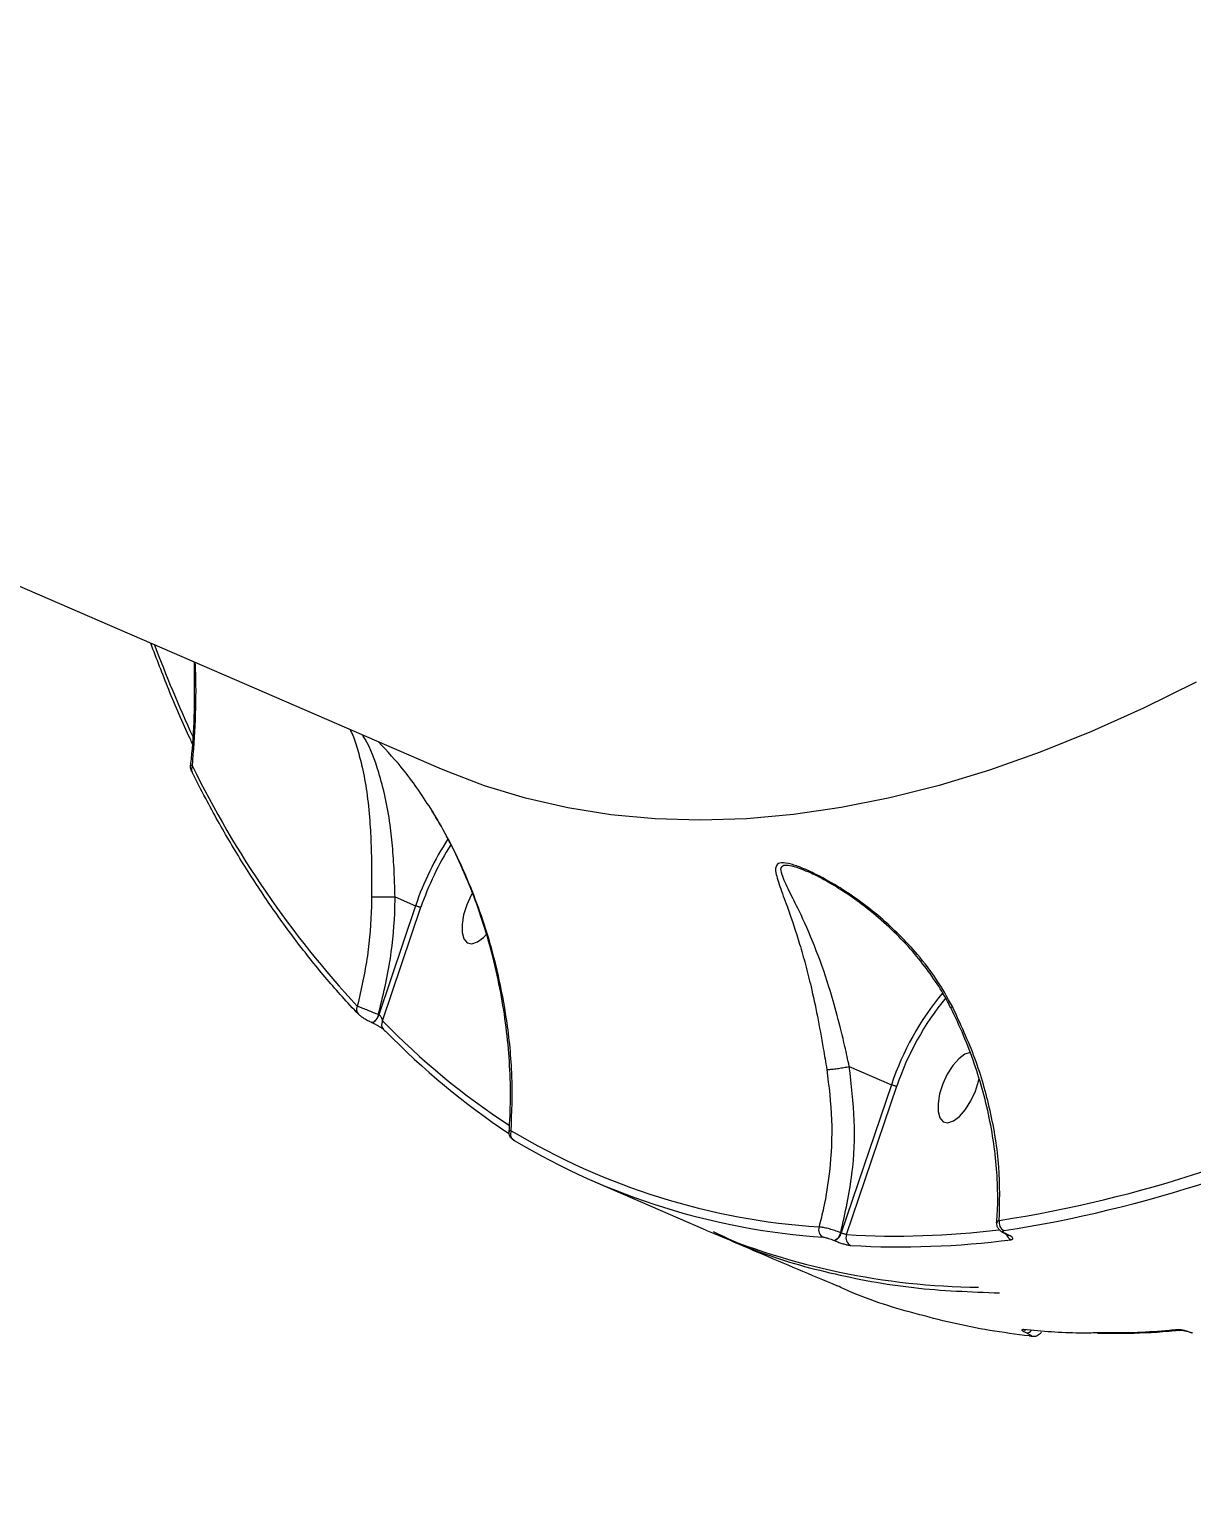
# Model space of a CAD drawing. Header units: millimetres. Extents: x -4781 to 5098, y -4410 to 4664.
# Drawn here: x -623.5 to -484.5, y -1558.5 to -1384.2 of the extents above; entities that cross this region are included whole.
import ezdxf

# ---------------------------------------------------------------- set-up
doc = ezdxf.new("R2010")
doc.units = ezdxf.units.MM
for name, color, linetype in [('DIKOM_ОБЪЕКТ', 7, 'Continuous'), ('DIKOM_РАЗМЕР_ЗОНА', 7, 'Continuous'), ('DIKOM_РАЗМЕР_ОБЪЕКТА', 7, 'Continuous')]:
    doc.layers.add(name, color=color, linetype=linetype)
doc.styles.add('style1', font='arial.ttf', dxfattribs={"width": 0.8})
doc.dimstyles.new('1-50', dxfattribs={"dimtxt": 300, "dimasz": 200, "dimexe": 100, "dimexo": 0, "dimgap": 100, "dimtad": 1, "dimtxsty": 'style1', "dimcen": 200, "dimclrd": 7, "dimclre": 7, "dimclrt": 7, "dimadec": 1, "dimazin": 2, "dimtfac": 1, "dimtmove": 0, "dimatfit": 2, "dimfxl": 0, "dimlwd": 25, "dimlwe": 18, "dimarcsym": 0})

# ---------------------------------------------------------------- blocks, each defined once
blk = doc.blocks.new('*D54')
at = {"layer": 'Defpoints', "color": 0, "transparency": 16777216}
for p in [(2534.93, 1098.4), (-3331.22, 763.4), (2534.93, -3200.56)]:
    blk.add_point(p, dxfattribs=at)
at = {"layer": 'DIKOM_РАЗМЕР_ОБЪЕКТА', "color": 7, "lineweight": 18, "transparency": 16777216}
for p, q in [((2534.93, 1098.4), (2534.93, -3300.56)), ((-3331.22, 763.4), (-3331.22, -3300.56))]:
    blk.add_line(p, q, dxfattribs=at)
at = {"layer": 'DIKOM_РАЗМЕР_ОБЪЕКТА', "color": 7, "lineweight": 25, "transparency": 16777216}
blk.add_line((-3131.22, -3200.56), (2334.93, -3200.56), dxfattribs=at)
at = {"layer": 'DIKOM_РАЗМЕР_ОБЪЕКТА', "color": 7, "transparency": 16777216}
for points in [[(-3131.22, -3167.23), (-3131.22, -3233.9), (-3331.22, -3200.56)], [(2334.93, -3167.23), (2334.93, -3233.9), (2534.93, -3200.56)]]:
    blk.add_solid(points, dxfattribs=at)
at = {"layer": 'DIKOM_РАЗМЕР_ОБЪЕКТА', "color": 7, "transparency": 16777216, "insert": (941.13, -2947.39), "char_height": 300, "attachment_point": 5, "style": 'style1'}
blk.add_mtext('5870', dxfattribs=at)
blk = doc.blocks.new('*D57')
at = {"layer": 'Defpoints', "color": 0, "transparency": 16777216}
for p in [(4034.06, 1180.11), (-4781.22, 856.14), (4034.06, -4310.06)]:
    blk.add_point(p, dxfattribs=at)
at = {"layer": 'DIKOM_РАЗМЕР_ЗОНА', "color": 7, "lineweight": 18, "transparency": 16777216}
for p, q in [((4034.06, 1180.11), (4034.06, -4410.06)), ((-4781.22, 856.14), (-4781.22, -4410.06))]:
    blk.add_line(p, q, dxfattribs=at)
at = {"layer": 'DIKOM_РАЗМЕР_ЗОНА', "color": 7, "lineweight": 25, "transparency": 16777216}
blk.add_line((-4581.22, -4310.06), (3834.06, -4310.06), dxfattribs=at)
at = {"layer": 'DIKOM_РАЗМЕР_ЗОНА', "color": 7, "transparency": 16777216}
for points in [[(-4581.22, -4276.72), (-4581.22, -4343.39), (-4781.22, -4310.06)], [(3834.06, -4276.72), (3834.06, -4343.39), (4034.06, -4310.06)]]:
    blk.add_solid(points, dxfattribs=at)
at = {"layer": 'DIKOM_РАЗМЕР_ЗОНА', "color": 7, "transparency": 16777216, "insert": (-1490.8, -4056.88), "char_height": 300, "attachment_point": 5, "style": 'style1'}
blk.add_mtext('8820', dxfattribs=at)

msp = doc.modelspace()

# ---------------------------------------------------------------- linework, layer by layer
at = {"layer": 'DIKOM_ОБЪЕКТ', "color": 7, "linetype": 'Continuous', "lineweight": 15}
for p, q in [((-574.461, -1472.533), (-843.354, -1356.081)), ((-579.719, -1487.942), (-579.726, -1487.94)), ((-579.719, -1487.942), (-577.28, -1488.998)), ((-577.28, -1488.998), (-581.677, -1502.026)), ((-581.213, -1502.745), (-576.634, -1489.179)), ((-581.677, -1502.026), (-581.704, -1502.015)), ((-582.57, -1502.934), (-582.636, -1502.887)), ((-582.543, -1502.945), (-582.57, -1502.934)), ((-525.428, -1508.213), (-520.381, -1510.399)), ((-520.381, -1510.399), (-526.395, -1528.094)), ((-525.762, -1528.313), (-519.736, -1510.58)), ((-509.967, -1509.963), (-509.896, -1509.648)), ((-542.562, -1527.758), (-555.816, -1522.018)), ((-526.395, -1528.094), (-526.44, -1528.074)), ((-506.674, -1528.262), (-506.74, -1528.234)), ((-506.559, -1528.277), (-506.625, -1528.248)), ((-527.239, -1529.004), (-527.193, -1529.024))]:
    msp.add_line(p, q, dxfattribs=at)
at = {"layer": 'DIKOM_ОБЪЕКТ', "color": 7, "linetype": 'Continuous', "lineweight": 15, "flags": 128}
for points in [[(-483.962, -1462.254), (-490.241, -1465.368), (-496.457, -1468.161), (-502.604, -1470.632), (-508.677, -1472.78), (-514.67, -1474.6), (-520.578, -1476.093), (-526.394, -1477.256), (-532.113, -1478.089), (-537.731, -1478.59), (-543.242, -1478.76), (-548.641, -1478.598), (-553.922, -1478.104), (-559.081, -1477.279), (-564.113, -1476.123), (-569.014, -1474.638), (-573.779, -1472.824), (-574.461, -1472.533)], [(-570.475, -1487.501), (-570.608, -1487.739), (-571.146, -1488.9), (-571.526, -1490.095), (-571.717, -1491.228), (-571.704, -1492.207), (-571.488, -1492.954), (-571.086, -1493.406), (-570.53, -1493.528), (-569.867, -1493.31), (-569.149, -1492.769), (-568.802, -1492.407)], [(-581.704, -1502.015), (-581.794, -1502.239), (-581.905, -1502.451), (-582.033, -1502.636), (-582.168, -1502.786), (-582.304, -1502.89), (-582.432, -1502.944), (-582.545, -1502.943), (-582.57, -1502.934)], [(-581.677, -1502.026), (-581.767, -1502.251), (-581.878, -1502.462), (-582.006, -1502.648), (-582.141, -1502.798), (-582.277, -1502.902), (-582.405, -1502.955), (-582.518, -1502.954), (-582.543, -1502.945)], [(-581.107, -1503.796), (-581.002, -1503.888), (-580.85, -1503.975)], [(-510.932, -1506.528), (-510.962, -1506.53), (-511.625, -1506.748), (-512.343, -1507.289), (-513.057, -1508.108), (-513.709, -1509.14), (-514.247, -1510.3), (-514.627, -1511.495), (-514.818, -1512.629), (-514.805, -1513.608), (-514.589, -1514.354), (-514.187, -1514.807), (-513.632, -1514.929), (-512.968, -1514.71), (-512.251, -1514.17), (-511.537, -1513.35), (-510.884, -1512.318), (-510.347, -1511.158), (-509.967, -1509.963), (-509.967, -1509.963)], [(-506.737, -1528.235), (-506.698, -1528.247), (-506.625, -1528.248)], [(-506.679, -1528.26), (-506.633, -1528.275), (-506.559, -1528.277)], [(-504.613, -1539.671), (-504.446, -1539.721), (-504.373, -1539.732)]]:
    msp.add_lwpolyline(points, dxfattribs=at)
at = {"layer": 'DIKOM_ОБЪЕКТ', "color": 7, "linetype": 'Continuous', "lineweight": 15}
for centre, radius, start, end in [((-451.602, -1398.618), 167.677, 200.66656, 204.70445), ((-603.256, -1472.692), 0.797, 149.50851, 205.30798), ((-497.397, -1420.223), 118.587, 206.04254, 222.92422), ((-542.715, -1500.799), 36.524, 147.1524, 161.14872), ((-543.004, -1500.674), 35.541, 147.74305, 161.12903), ((-488.501, -1520.917), 33.57, 140.11898, 161.74125), ((-488.758, -1520.81), 32.623, 140.40212, 161.72521), ((-583.447, -1501.378), 0.879, 153.36639, 221.51676), ((-580.453, -1503.2), 0.886, 149.10373, 222.35605), ((-517.786, -1441.333), 88.285, 224.07541, 236.83593), ((-517.189, -1442.327), 88.618, 224.07976, 236.47437), ((-531.488, -1372.882), 155.589, 278.87127, 297.53636), ((-530.977, -1373.763), 155.932, 278.8711, 297.53639), ((-565.004, -1516.255), 0.916, 155.93168, 243.92352), ((-523.569, -1445.314), 82.26, 239.07812, 266.18513), ((-523.046, -1446.365), 82.43, 239.07649, 266.18731), ((-509.182, -1449.685), 84.91, 246.85115, 269.46064), ((-528.073, -1527.702), 1.018, 162.24717, 243.48413), ((-527.643, -1527.849), 1.224, 289.30155, 349.42516), ((-527.596, -1527.87), 1.222, 289.25478, 349.47193), ((-524.804, -1528.686), 1.028, 158.73255, 243.2627), ((-519.869, -1426.532), 101.951, 266.68611, 276.94887), ((-506.455, -1526.87), 1.071, 165.91126, 243.61167), ((-505.673, -1528.012), 0.994, 196.64447, 245.12907), ((-519.358, -1427.235), 102.54, 266.6965, 277.43363), ((-504.235, -1539.34), 0.715, 269.42557, 325.92131), ((-485.873, -1538.962), 0.79, 246.70351, 275.2875)]:
    msp.add_arc(centre, radius, start, end, dxfattribs=at)
for points, knots in [([(-603.925, -1469.656), (-604.026, -1469.44), (-605.022, -1467.329), (-606.728, -1463.367), (-608.219, -1459.458), (-608.926, -1457.607)], [0, 0, 0, 0, 0.056469, 0.5530894, 1, 1, 1, 1]), ([(-604.149, -1472.185), (-604.08, -1471.541), (-603.832, -1469.209), (-603.654, -1465.105), (-603.68, -1461.613), (-603.692, -1459.873)], [0, 0, 0, 0, 0.160811, 0.5819546, 1, 1, 1, 1]), ([(-603.943, -1472.287), (-603.678, -1468.623), (-603.382, -1464.548), (-603.592, -1460.333), (-603.613, -1459.908)], [0, 0, 0, 0, 0.8992154, 1, 1, 1, 1]), ([(-585.109, -1467.922), (-585.032, -1468.07), (-584.696, -1468.72), (-584.208, -1470.265), (-583.589, -1472.542), (-583.078, -1475.373), (-582.74, -1478.556), (-582.571, -1481.848), (-582.522, -1484.919), (-582.532, -1486.978), (-582.536, -1487.913)], [0, 0, 0, 0, 0.03897784, 0.1704289, 0.30182583, 0.46148626, 0.62506694, 0.75500536, 0.88870211, 1, 1, 1, 1]), ([(-579.726, -1487.94), (-579.726, -1487.94), (-579.762, -1487.056), (-579.795, -1485.104), (-579.986, -1482.183), (-580.321, -1479.034), (-580.868, -1475.932), (-581.811, -1472.438), (-582.746, -1469.918), (-583.49, -1468.742), (-583.593, -1468.578)], [0, 0, 0, 0, 0.0000584, 0.1082493, 0.2389609, 0.3698055, 0.5326409, 0.695685, 0.9576299, 1, 1, 1, 1]), ([(-575.258, -1477.677), (-576.34, -1476.025), (-578.28, -1473.064), (-580.641, -1470.526), (-581.685, -1469.404)], [0, 0, 0, 0, 0.5578361, 1, 1, 1, 1]), ([(-603.953, -1473.023), (-604.001, -1472.939), (-604.132, -1472.71), (-604.214, -1472.404), (-604.16, -1472.194), (-604.157, -1472.182)], [0, 0, 0, 0, 0.3507994, 0.9600099, 1, 1, 1, 1]), ([(-603.943, -1472.287), (-604.05, -1472.238), (-604.185, -1472.175), (-604.143, -1472.184), (-604.134, -1472.186)], [0, 0, 0, 0, 0.7846382, 1, 1, 1, 1]), ([(-584.101, -1501.965), (-584.752, -1501.267), (-586.638, -1499.246), (-589.643, -1495.694), (-593.064, -1491.222), (-596.329, -1486.479), (-599.436, -1481.471), (-601.972, -1476.964), (-603.441, -1474.083), (-603.977, -1473.033)], [0, 0, 0, 0, 0.0864778, 0.2502391, 0.4140652, 0.5779744, 0.7419572, 0.9060076, 1, 1, 1, 1]), ([(-575.258, -1477.677), (-575.268, -1477.684), (-575.285, -1477.696), (-575.275, -1477.691), (-575.271, -1477.69)], [0, 0, 0, 0, 0.6167989, 1, 1, 1, 1]), ([(-566.08, -1516.015), (-566.01, -1514.729), (-565.87, -1512.138), (-565.985, -1508.128), (-566.341, -1504.032), (-566.958, -1499.892), (-567.826, -1495.777), (-568.935, -1491.755), (-570.262, -1487.878), (-571.798, -1484.18), (-573.445, -1480.776), (-574.689, -1478.671), (-575.27, -1477.689)], [0, 0, 0, 0, 0.1035354, 0.2085423, 0.3143067, 0.4206335, 0.5260391, 0.6287815, 0.728484, 0.8249759, 0.9183206, 1, 1, 1, 1]), ([(-565.84, -1515.882), (-565.764, -1513.718), (-565.611, -1509.36), (-566.239, -1503.057), (-567.495, -1496.314), (-569.2, -1490.48), (-571.312, -1485.184), (-573.138, -1481.312), (-574.567, -1478.861), (-575.258, -1477.677)], [0, 0, 0, 0, 0.17387339, 0.35013889, 0.48806461, 0.69227399, 0.79711691, 0.90194086, 1, 1, 1, 1]), ([(-513.107, -1501.033), (-513.712, -1499.948), (-514.932, -1497.759), (-517.752, -1494.11), (-521.666, -1490.219), (-525.987, -1487.094), (-529.205, -1485.303), (-531.069, -1484.461), (-532.463, -1483.965), (-533.607, -1483.792), (-534.255, -1484.131), (-534.258, -1485.149), (-533.657, -1486.921), (-532.618, -1489.698), (-531.573, -1492.777), (-530.658, -1495.996), (-529.943, -1498.849), (-529.226, -1502.182), (-528.611, -1505.542), (-528.255, -1507.725), (-528.119, -1508.563)], [0, 0, 0, 0, 0.0563532, 0.1136145, 0.2103738, 0.309985, 0.3619806, 0.3883025, 0.4153393, 0.4457398, 0.4741007, 0.5167999, 0.5802341, 0.6452984, 0.7405608, 0.7897112, 0.8388477, 0.8993652, 0.9613682, 1, 1, 1, 1]), ([(-525.434, -1508.212), (-525.434, -1508.212), (-525.596, -1507.402), (-526.057, -1505.323), (-526.845, -1502.085), (-528.031, -1497.971), (-529.582, -1493.672), (-531.208, -1489.97), (-532.64, -1487.19), (-533.468, -1485.442), (-533.7, -1484.397), (-533.223, -1484.068), (-532.54, -1484.153), (-531.741, -1484.37), (-531.143, -1484.573), (-530.616, -1484.819), (-530.542, -1484.854)], [0, 0, 0, 0, 0.0000618, 0.0629971, 0.1640232, 0.2651743, 0.425566, 0.5861824, 0.6914264, 0.7962406, 0.8630961, 0.905792, 0.9416777, 0.9515173, 0.9931645, 1, 1, 1, 1]), ([(-513.31, -1501.212), (-513.43, -1500.957), (-513.952, -1499.844), (-515.14, -1497.962), (-516.885, -1495.55), (-518.944, -1493.198), (-521.295, -1490.923), (-523.74, -1488.917), (-526.105, -1487.255), (-528.072, -1486.074), (-529.552, -1485.287), (-530.286, -1484.966), (-530.542, -1484.854)], [0, 0, 0, 0, 0.0338818, 0.1473176, 0.2674232, 0.3942685, 0.5272724, 0.6673426, 0.7822981, 0.8862245, 0.9604561, 1, 1, 1, 1]), ([(-582.536, -1487.913), (-582.54, -1488.289), (-582.563, -1490.647), (-582.899, -1495.071), (-583.782, -1498.988), (-584.233, -1500.984)], [0, 0, 0, 0, 0.0849893, 0.53344937, 1, 1, 1, 1]), ([(-582.536, -1487.913), (-582.526, -1487.913), (-582.442, -1487.914), (-582.195, -1487.915), (-581.683, -1487.92), (-581.044, -1487.927), (-580.354, -1487.933), (-579.935, -1487.938), (-579.726, -1487.94)], [0, 0, 0, 0, 0.02595364, 0.20956477, 0.40717491, 0.60480089, 0.80238842, 1, 1, 1, 1]), ([(-581.704, -1502.015), (-581.169, -1499.785), (-580.155, -1495.555), (-579.764, -1490.786), (-579.725, -1488.33), (-579.719, -1487.942)], [0, 0, 0, 0, 0.4843658, 0.9185204, 1, 1, 1, 1]), ([(-576.634, -1489.179), (-576.641, -1489.179), (-576.659, -1489.178), (-576.714, -1489.172), (-576.816, -1489.153), (-576.969, -1489.112), (-577.133, -1489.058), (-577.231, -1489.018), (-577.28, -1488.998)], [0, 0, 0, 0, 0.0536581, 0.1414662, 0.356134, 0.5706868, 0.7853553, 1, 1, 1, 1]), ([(-581.704, -1502.015), (-581.791, -1501.981), (-582.076, -1501.867), (-582.626, -1501.646), (-583.29, -1501.377), (-583.879, -1501.135), (-584.115, -1501.035), (-584.233, -1500.984)], [0, 0, 0, 0, 0.09426133, 0.31228804, 0.54119901, 0.7714387, 1, 1, 1, 1]), ([(-582.73, -1502.857), (-582.806, -1502.822), (-583.03, -1502.719), (-583.415, -1502.494), (-583.808, -1502.243), (-583.999, -1502.048), (-584.093, -1501.951)], [0, 0, 0, 0, 0.1428, 0.4211426, 0.7143596, 1, 1, 1, 1]), ([(-581.213, -1502.745), (-581.224, -1502.68), (-581.245, -1502.552), (-581.336, -1502.354), (-581.45, -1502.195), (-581.551, -1502.103), (-581.62, -1502.055), (-581.656, -1502.037), (-581.677, -1502.026)], [0, 0, 0, 0, 0.26853741, 0.52272481, 0.74267325, 0.86911361, 0.9241605, 1, 1, 1, 1]), ([(-507.82, -1526.906), (-507.773, -1526.31), (-507.641, -1524.618), (-507.708, -1521.73), (-508.001, -1518.279), (-508.566, -1514.788), (-509.379, -1511.305), (-510.442, -1507.861), (-511.72, -1504.479), (-512.764, -1502.291), (-513.284, -1501.202)], [0, 0, 0, 0, 0.0726552, 0.2060767, 0.3396719, 0.4734736, 0.6068298, 0.7385008, 0.8697985, 1, 1, 1, 1]), ([(-513.107, -1501.033), (-513.135, -1501.053), (-513.216, -1501.111), (-513.292, -1501.178), (-513.268, -1501.187), (-513.258, -1501.19)], [0, 0, 0, 0, 0.242499, 0.7045207, 1, 1, 1, 1]), ([(-507.493, -1526.61), (-507.449, -1524.491), (-507.358, -1520.196), (-508.432, -1513.642), (-510.265, -1507.158), (-512.152, -1503.091), (-513.107, -1501.033)], [0, 0, 0, 0, 0.25361475, 0.51398099, 0.75397681, 1, 1, 1, 1]), ([(-581.107, -1503.796), (-581.107, -1503.797), (-581.104, -1503.799), (-581.15, -1503.757), (-581.264, -1503.666), (-581.491, -1503.508), (-581.831, -1503.301), (-582.207, -1503.099), (-582.5, -1502.961), (-582.619, -1502.915), (-582.652, -1502.902)], [0, 0, 0, 0, 0.0235343, 0.1101679, 0.2265807, 0.3890602, 0.5776211, 0.7749708, 0.9374334, 1, 1, 1, 1]), ([(-528.119, -1508.563), (-527.871, -1510.565), (-527.371, -1514.616), (-527.651, -1520.19), (-528.309, -1524.456), (-528.852, -1526.63), (-529.042, -1527.391)], [0, 0, 0, 0, 0.3181915, 0.6439657, 0.8752353, 1, 1, 1, 1]), ([(-528.119, -1508.563), (-528.1, -1508.564), (-528.026, -1508.564), (-527.804, -1508.557), (-527.367, -1508.521), (-526.734, -1508.441), (-526.053, -1508.335), (-525.64, -1508.253), (-525.434, -1508.212)], [0, 0, 0, 0, 0.0380837, 0.1491972, 0.3619043, 0.5745992, 0.7873016, 1, 1, 1, 1]), ([(-526.44, -1528.074), (-525.923, -1525.738), (-524.95, -1521.344), (-524.66, -1514.612), (-525.17, -1510.363), (-525.428, -1508.213)], [0, 0, 0, 0, 0.3593361, 0.6758921, 1, 1, 1, 1]), ([(-525.428, -1508.213), (-525.429, -1508.212), (-525.431, -1508.212), (-525.433, -1508.212), (-525.434, -1508.212)], [0, 0, 0, 0, 0.6152132, 1, 1, 1, 1]), ([(-519.736, -1510.58), (-519.745, -1510.58), (-519.763, -1510.579), (-519.819, -1510.573), (-519.918, -1510.555), (-520.071, -1510.513), (-520.234, -1510.459), (-520.332, -1510.419), (-520.381, -1510.399)], [0, 0, 0, 0, 0.0702486, 0.1414439, 0.3560499, 0.5708187, 0.7854892, 1, 1, 1, 1]), ([(-565.5, -1517.028), (-565.535, -1517.007), (-565.611, -1516.962), (-565.722, -1516.882), (-565.874, -1516.738), (-566.013, -1516.531), (-566.108, -1516.275), (-566.096, -1516.093), (-566.091, -1516.012)], [0, 0, 0, 0, 0.148656, 0.3157346, 0.4525496, 0.6256815, 0.8359054, 1, 1, 1, 1]), ([(-565.84, -1515.882), (-565.858, -1515.884), (-565.983, -1515.897), (-566.105, -1515.932), (-566.087, -1515.999), (-566.082, -1516.015)], [0, 0, 0, 0, 0.1130059, 0.7744598, 1, 1, 1, 1]), ([(-541.693, -1527.942), (-540.229, -1528.638), (-535.778, -1530.755), (-527.78, -1533.004), (-517.873, -1534.887), (-510.917, -1535.145), (-507.467, -1535.273)], [0, 0, 0, 0, 0.1408372, 0.4282067, 0.7164159, 1, 1, 1, 1]), ([(-526.44, -1528.074), (-526.569, -1528.026), (-526.893, -1527.904), (-527.477, -1527.717), (-528.111, -1527.546), (-528.676, -1527.424), (-528.92, -1527.402), (-529.042, -1527.391)], [0, 0, 0, 0, 0.14237216, 0.35725754, 0.57167896, 0.78574106, 1, 1, 1, 1]), ([(-525.762, -1528.313), (-525.792, -1528.307), (-525.85, -1528.295), (-525.987, -1528.251), (-526.142, -1528.196), (-526.284, -1528.14), (-526.363, -1528.107), (-526.395, -1528.094)], [0, 0, 0, 0, 0.21507646, 0.43014667, 0.64490937, 0.85937958, 1, 1, 1, 1]), ([(-506.736, -1528.233), (-506.768, -1528.219), (-507.001, -1528.125), (-507.295, -1527.949), (-507.618, -1527.619), (-507.79, -1527.262), (-507.783, -1527.02), (-507.78, -1526.918)], [0, 0, 0, 0, 0.0560629, 0.3965959, 0.6279969, 0.8430019, 1, 1, 1, 1]), ([(-507.493, -1526.61), (-507.577, -1526.65), (-507.743, -1526.732), (-507.765, -1526.852), (-507.775, -1526.912)], [0, 0, 0, 0, 0.4993349, 1, 1, 1, 1]), ([(-506.625, -1528.248), (-506.708, -1528.209), (-506.875, -1528.131), (-507.031, -1528.017), (-507.092, -1527.923), (-507.057, -1527.856), (-506.97, -1527.838), (-506.931, -1527.829)], [0, 0, 0, 0, 0.203954, 0.4080203, 0.613491, 0.8265695, 1, 1, 1, 1]), ([(-506.361, -1528.426), (-506.363, -1528.426), (-506.365, -1528.423), (-506.429, -1528.381), (-506.534, -1528.324), (-506.639, -1528.28), (-506.679, -1528.262)], [0, 0, 0, 0, 0.1756799, 0.4333917, 0.7834177, 1, 1, 1, 1]), ([(-506.091, -1528.913), (-506.032, -1528.901), (-505.898, -1528.873), (-505.847, -1528.772), (-505.943, -1528.626), (-506.18, -1528.455), (-506.433, -1528.336), (-506.559, -1528.277)], [0, 0, 0, 0, 0.1741723, 0.3896014, 0.5958318, 0.7978533, 1, 1, 1, 1]), ([(-526.842, -1534.452), (-529.984, -1533.136), (-534.678, -1531.169), (-539.327, -1529.154), (-540.864, -1528.488)], [0, 0, 0, 0, 0.6692835, 1, 1, 1, 1]), ([(-528.527, -1528.612), (-528.467, -1528.62), (-528.345, -1528.636), (-528.066, -1528.707), (-527.752, -1528.805), (-527.463, -1528.91), (-527.303, -1528.978), (-527.239, -1529.004)], [0, 0, 0, 0, 0.2142849, 0.428447, 0.6428707, 0.857756, 1, 1, 1, 1]), ([(-527.193, -1529.024), (-527.099, -1529.064), (-526.861, -1529.164), (-526.43, -1529.32), (-525.96, -1529.466), (-525.54, -1529.573), (-525.358, -1529.594), (-525.267, -1529.605)], [0, 0, 0, 0, 0.1407947, 0.3553123, 0.5700061, 0.7849467, 1, 1, 1, 1]), ([(-503.875, -1540.427), (-505.471, -1540.221), (-510.139, -1539.618), (-517.577, -1537.828), (-523.623, -1535.985), (-526.581, -1534.559), (-526.835, -1534.436)], [0, 0, 0, 0, 0.1987804, 0.5814073, 0.9640348, 1, 1, 1, 1]), ([(-504.613, -1539.671), (-504.639, -1539.669), (-504.739, -1539.662), (-504.824, -1539.683), (-504.778, -1539.765), (-504.588, -1539.891), (-504.358, -1540), (-504.243, -1540.055)], [0, 0, 0, 0, 0.0825776, 0.321718, 0.5513191, 0.775635, 1, 1, 1, 1]), ([(-496.049, -1540.062), (-496.658, -1540.073), (-499.575, -1540.124), (-502.388, -1539.871), (-504.613, -1539.671)], [0, 0, 0, 0, 0.2087094, 1, 1, 1, 1]), ([(-504.374, -1539.732), (-504.377, -1539.731), (-504.383, -1539.731), (-504.379, -1539.731), (-504.377, -1539.731)], [0, 0, 0, 0, 0.5550961, 1, 1, 1, 1]), ([(-504.243, -1540.055), (-504.129, -1540.109), (-503.901, -1540.217), (-503.714, -1540.341), (-503.669, -1540.419), (-503.753, -1540.439), (-503.85, -1540.429), (-503.875, -1540.427)], [0, 0, 0, 0, 0.2256525, 0.4513707, 0.6801679, 0.9175959, 1, 1, 1, 1]), ([(-502.494, -1539.975), (-502.495, -1539.976), (-502.53, -1540.086), (-502.7, -1540.237), (-502.938, -1540.4), (-503.179, -1540.478), (-503.406, -1540.501), (-503.567, -1540.5), (-503.671, -1540.479), (-503.706, -1540.472)], [0, 0, 0, 0, 0.001577, 0.219158, 0.3988936, 0.5618319, 0.7196156, 0.9080849, 1, 1, 1, 1]), ([(-486.185, -1539.687), (-486.506, -1539.715), (-488.112, -1539.855), (-491.433, -1540.079), (-494.365, -1540.068), (-496.049, -1540.062)], [0, 0, 0, 0, 0.0961103, 0.4805598, 1, 1, 1, 1]), ([(-485.803, -1539.736), (-486.046, -1539.763), (-488.169, -1539.998), (-491.493, -1540.156), (-494.526, -1540.145), (-495.748, -1540.14)], [0, 0, 0, 0, 0.0718436, 0.6261243, 1, 1, 1, 1]), ([(-484.404, -1540.074), (-484.438, -1540.061), (-484.623, -1539.991), (-484.987, -1539.873), (-485.467, -1539.754), (-485.899, -1539.683), (-486.09, -1539.686), (-486.185, -1539.687)], [0, 0, 0, 0, 0.0535233, 0.2897767, 0.5263732, 0.7631182, 1, 1, 1, 1]), ([(-484.48, -1540.073), (-484.546, -1540.048), (-484.729, -1539.977), (-485.075, -1539.873), (-485.426, -1539.792), (-485.667, -1539.755), (-485.79, -1539.748), (-485.802, -1539.749), (-485.807, -1539.749)], [0, 0, 0, 0, 0.1281628, 0.3572818, 0.5942257, 0.7748314, 0.9112542, 1, 1, 1, 1])]:
    msp.add_open_spline(points, degree=3, knots=knots, dxfattribs=at)

# ---------------------------------------------------------------- dimensions: what is measured, and where the dimension line sits
at = {"layer": 'DIKOM_РАЗМЕР_ЗОНА'}
dim = msp.add_linear_dim(base=(4034.06, -4310.056), p1=(-4781.222, 856.139), p2=(4034.06, 1180.105), text='8820', dimstyle='1-50', dxfattribs=at)
dim.commit()
dim.dimension.update_dxf_attribs({"geometry": '*D57', "text_midpoint": (-1490.8, -4310.056), "dimtype": 160})
at = {"layer": 'DIKOM_РАЗМЕР_ОБЪЕКТА'}
dim = msp.add_linear_dim(base=(2534.928, -3200.563), p1=(-3331.222, 763.397), p2=(2534.928, 1098.401), text='5870', dimstyle='1-50', dxfattribs=at)
dim.commit()
dim.dimension.update_dxf_attribs({"geometry": '*D54', "text_midpoint": (941.132, -3200.563), "dimtype": 160})

doc.saveas('drawing.dxf')
